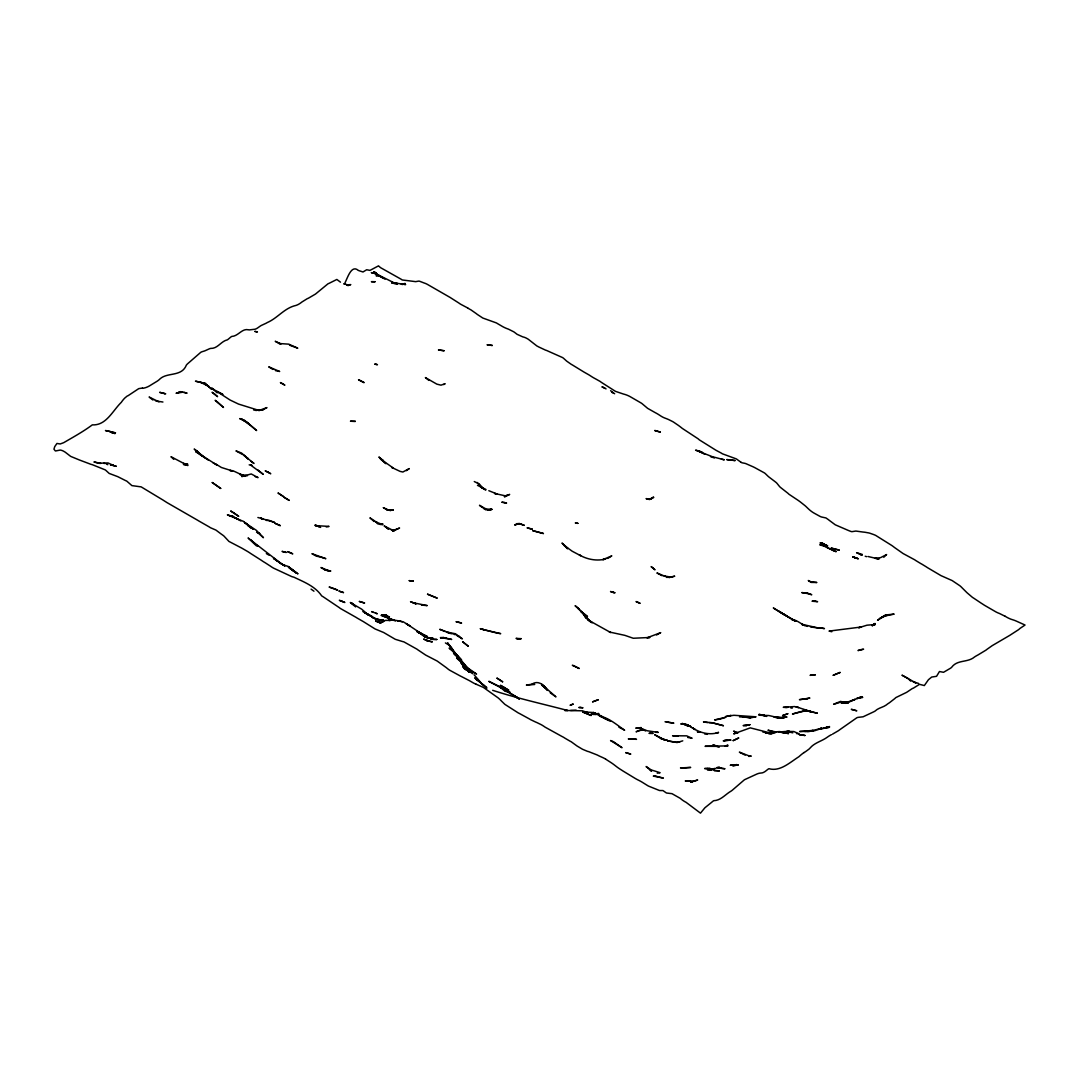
<?xml version="1.0" encoding="UTF-8"?>
<svg xmlns="http://www.w3.org/2000/svg" width="1079" height="1079" viewBox="0 0 1079 1079"><rect width="100%" height="100%" fill="white"/><g stroke="black" fill="none" stroke-linecap="round" stroke-linejoin="round"><path stroke-width="1.5" d="M883.755 557.25L886.614 554.552L880.558 557.654L875.096 558.288L879.034 559.07L868.042 556.508M344.255 284.222C347.195 279.474 350.958 264.085 358.215 270.343M347.977 285.638L349.313 284.559M650.866 499.199L653.483 497.149L650.003 499.037L646.051 498.633L649.679 499.577M726.518 745.98L727.745 745.049L725.223 746.263L727.988 745.886L705.046 746.304L717.886 746.358L712.895 744.807L719.113 747.315M872.115 625.591L874.975 623.473L872.763 625.105M406.419 470.646L409.251 468.596L402.872 472.009L400.134 471.402L391.731 467.45L393.12 467.935L380.347 458.872L385.931 463.687L383.139 460.693M443.698 384.596L445.128 383.679L441.014 385.163L436.833 384.137L425.382 377.569L428.889 380.415M804.111 752.562L804.853 752.09M805.581 751.631L808.94 749.163A13.11 7.566 -60 0 0 810.046 748.071C814.618 742.608 821.753 741.286 827.377 737.146A30.441 17.574 -60 0 1 830.722 735.042L831.45 734.678M607.693 558.436L611.793 555.901L602.851 559.61L605.71 559.016C596.795 561.282 587.219 559.515 579.342 554.93L580.623 555.672L572.18 551.221L563.575 544.962L567.729 548.307L565.018 546.014M872.291 625.658L875.136 623.891L872.345 625.415M656.504 634.978L660.726 632.631L646.955 637.837L649.868 637.473L633.252 638.255L624.862 635.356L609.338 631.997L610.701 632.55L587.974 619.899L592.209 622.772L585.182 617.053L590.645 622.03M264.234 409.049L261.86 410.29L266.958 407.606L259.081 410.465L256.411 410.033L261.442 409.993L259.081 410.465L238.526 404.072L230.083 400.026L211.619 388.035L217.243 392.837M832.529 734.138L838.383 730.726A12.908 7.459 -60 0 0 839.489 729.903L856.874 717.737A13.299 7.688 -60 0 1 857.953 717.387L863.092 716.793L873.842 711.762A26.759 15.457 -60 0 1 874.948 711.169C878.373 707.797 882.703 707.541 886.358 704.938A17.129 9.886 -60 0 1 889.325 702.834L894.815 698.558A9.118 5.274 -60 0 1 895.921 697.547L906.252 692.529A18.856 10.884 -60 0 0 907.372 691.855L912.214 688.604A7.944 4.586 -60 0 1 913.32 688.186L918.485 684.963A3.615 2.091 -60 0 1 919.605 684.356L924.339 685.556L928.439 679.716L931.703 677.046L936.545 676.317L939.458 671.529L943.532 672.298L950.545 668.198A8.389 4.842 -60 0 0 951.651 667.294C957.343 659.417 967.607 662.87 974.512 656.99A26.287 15.173 -60 0 1 975.645 656.261L976.036 656.032A38.412 22.173 -60 0 1 977.898 655.007L985.909 650.165A17.224 9.94 -60 0 0 987.015 649.302L992.262 645.606A23.064 13.312 -60 0 0 993.354 644.972L1009.539 635.491A18.64 10.763 -60 0 0 1010.618 634.803L1018.468 629.731A12.557 7.256 -60 0 0 1019.938 628.45L1025.05 625.038L1016.755 621.302A41.204 23.792 60 0 0 1013.127 619.899L1010.983 619.211A39.1 22.565 60 0 1 1005.169 616.271M504.716 496.906L509.666 494.425L505.309 495.827L494.546 493.454L497.122 494.034L488.827 490.702M651.109 498.646L653.726 497.379M884.065 616.581L887.855 614.747M847.109 702.861L854.919 699.516L845.666 702.712L848.256 703.09L840.487 701.417L833.649 704.236L839.111 702.712M504.325 496.556L506.806 495.45M347.964 285.463L350.783 284.6L348.004 284.991L343.891 283.737M857.225 698.626L862.013 696.656L852.154 700.379L854.757 699.57M383.706 621.288L382.519 621.774L385.311 620.412L390.598 620.344L389.168 620.614M784.527 733.032L789.396 731.198L778.539 732.021L783.57 732.56C777.406 729.525 771.539 734.718 765.591 732.735L771.229 733.787L775.1 732.83M402.319 284.559L405.205 283.48L401.294 284.343M395.561 530.234L392.796 530.652L399.581 528.036L392.621 531.016M244.259 475.785L241.75 476.473L251.245 473.964L258.07 477.606L255.21 476.675M718.493 732.358L715.89 733.302L718.452 732.533C709.442 735.392 699.826 732.924 692.273 727.651L695.105 729.593L686.514 724.36L680.795 723.915L684.949 724.198L682.09 723.456L687.593 725.87M817.167 729.876L821.362 728.352L810.316 731.144L807.591 731.427L813.202 730.402L799.606 731.508L810.113 731.333L804.799 731.468M872.398 625.537L875.271 624.498L866.95 625.2L858.641 627.762L861.393 626.993L829.036 631.094L831.801 631.741M882.811 617.188L880.289 618.065L885.994 614.922L894.14 614.099L885.657 615.866M720.071 719.127L725.708 717.252L714.622 719.936L718.708 719.302M679.905 741.772L675.845 742.231L667.429 740.841L677.072 742.541L682.764 740.841M241.75 476.473L247.469 475.677L239.659 474.315L245.081 476.365L234.049 471.24L229.854 470.484L232.632 470.7M657.246 773.184L660.132 772.712L651.136 769.893L646.105 766.522L651.163 770.878M656.868 731.913L655.533 732.29L658.284 732.385L647.252 730.78L641.519 728.622L645.579 730.969M813.053 731.144L815.764 730.389M326.209 526.957L329.068 526.404L315.176 525.594L319.209 526.579L315.055 524.987L320.625 527.415M724.468 740.531L723.254 740.855L730.996 740.073L724.468 740.531L727.084 740.059M593.315 714.379L598.899 713.556L594.65 713.839L596.174 713.664L593.477 712.545L585.196 712.032L588.055 712.801L582.512 710.818L564.789 710.468L567.648 710.495C542.683 703.886 517.38 698.369 492.685 690.317M184.846 464.698L187.679 464.091L183.443 464.483L187.719 464.982L183.538 463.404L187.813 465.535L170.981 456.7L173.746 459.317M728.204 716.065L733.922 715.283L756.055 716.807L750.755 717.778M379.875 524.354L382.667 523.949L379.875 524.354L382.735 524.65L375.721 521.899L377.097 522.56L369.935 517.853L374.143 521.535M518.662 638.97L516.032 638.377L521.278 638.674L517.394 639.159L520.038 638.781M748.772 756.433L751.227 756.069L748.718 756.15L749.959 756.244L739.371 752.157L745.157 755.098M346.602 285.112L349.367 284.869L348.004 284.991M739.493 716.874L743.633 716.995M487.398 510.313L491.7 509.018L487.519 509.827L490.271 509.747L485.213 508.546L479.481 505.282L481.976 507.265M570.602 710.481L576.146 710.171M845.747 703.306L842.065 702.968M779.618 717.994L786.996 717.009L781.816 717.872L784.527 717.454L774.182 717.198L782.167 717.886L774.452 717.184L779.618 717.994L768.855 715.525L758.955 715.242L764.229 715.202L758.915 714.379L765.631 715.957M709.078 722.674L713.354 722.836L703.481 721.918L707.649 722.606M266.243 520.415L268.981 520.334L274.498 522.371L260.754 518.257L263.478 519.39M422.874 605.076L421.498 605.103L427.217 605.589L413.149 602.756L415.941 603.768L410.506 601.677L415.995 603.835M534.712 684.477L526.39 685.057L533.39 684.032L532.082 684.073C538.394 679.878 544.221 685.192 547.431 690.385M142.468 388.035L138.746 388.629L128.104 395.683A6.137 3.547 -60 0 0 127.025 396.182L124.786 398.057A17.857 10.318 -60 0 0 122.062 401.253A16.711 9.644 -60 0 0 121.347 402.292C112.661 410.654 106.255 425.679 92.322 424.87C83.299 431.6 73.048 437.224 63.607 442.727A10.102 5.827 -60 0 0 62.555 443.105L60.208 443.955L56.944 443.469L54.732 446.625L53.95 449.215L55.42 450.995L59.709 450.159A7.378 4.262 60 0 1 60.788 450.145L62.245 450.577A20.407 11.788 60 0 1 63.337 451.076L64.794 451.912A13.123 7.58 60 0 1 65.873 452.681L70.54 456.282A9.549 5.516 60 0 0 71.632 456.781L79.563 460.045A60.249 34.784 60 0 1 80.655 460.45L91.122 464.388A65.185 37.63 60 0 1 92.201 464.644L105.189 469.864A6.825 3.938 60 0 1 106.281 470.768L109.168 473.425L117.085 476.405A11.626 6.717 60 0 1 118.15 476.851L125.744 480.681A5.867 3.385 60 0 1 126.823 481.167L131.894 485.604L140.176 486.75A5.408 3.129 60 0 1 141.255 486.926L163.266 500.211A54.638 31.547 60 0 0 164.359 500.926L165.802 501.843A65.913 38.048 60 0 1 166.894 502.544L197.551 520.199A36.699 21.189 60 0 1 198.63 520.86L209.447 527.051A13.879 8.012 60 0 0 210.526 527.752L215.935 530.099L220.629 533.619A23.131 13.353 60 0 0 221.721 534.388L223.528 535.697A6.784 3.911 60 0 1 224.607 536.762L228.937 541.415L240.846 547.633A46.802 27.029 60 0 1 241.939 548.213L246.97 551.126A48.137 27.798 60 0 1 250.584 553.433L261.401 560.325A39.276 22.672 60 0 0 265.016 562.645L270.424 566.138A29.834 17.224 60 0 0 273.675 568.201L291.708 576.564A27.015 15.592 60 0 0 293.866 577.171C303.819 581.932 315.081 586.221 321.65 595.824A5.53 3.197 60 0 0 322.742 596.498L339.332 607.652A7.904 4.559 60 0 0 340.424 608.489L356.286 617.485A25.073 14.472 60 0 0 357.378 618.186L362.072 620.884A36.699 21.189 60 0 0 363.137 621.477L375.074 628.949L382.64 632.092A15.322 8.848 60 0 1 383.706 632.537L395.251 639.281L402.831 641.627A11.626 6.717 60 0 1 403.91 641.884L416.912 649.14A35.742 20.636 60 0 1 417.991 649.936L425.571 655.007A35.944 20.757 60 0 0 426.65 655.587L437.103 661.009A13.609 7.863 60 0 1 438.168 661.764L446.436 667.739A24.642 14.229 60 0 0 449.012 669.762A19.611 11.329 60 0 0 449.754 670.248L460.571 676.142A32.289 18.64 60 0 1 461.65 676.654L468.852 680.363A43.066 24.871 60 0 1 469.931 680.943L472.103 682.211A39.829 22.996 60 0 0 476.082 684.234M688.173 781.021L685.259 780.953L692.651 781.466L697.668 780.036L690.654 782.208L692.651 781.466L688.173 781.021L690.169 781.223M110.53 465.116L113.362 465.359L108.008 462.945L99.551 463.188L100.86 463.404L93.954 461.947L99.443 463.444M790.907 708.04L792.296 708.094M666.363 577.359L671.961 577.252L664.057 575.97L665.325 576.429L656.909 572.949L662.155 575.741M770.878 730.969L773.603 732.209L767.992 730.186L776.678 732.142M678.098 736.067L672.568 735.77L686.676 735.851L692.098 738.265L687.714 737.443M787.157 707.581L783.273 707.298L794.63 706.57L798.487 707.568L795.897 706.705M764.229 715.202L761.518 714.999L766.724 716.429M182.823 392.203L176.079 393.255L181.474 391.731L178.777 392.311L180.112 391.637L187.072 393.161L184.158 392.311M796.531 733.599L799.134 733.814L793.834 731.535L786.685 731.4L792.782 732.843M771.229 733.787L768.491 733.545L773.71 732.466L770.986 733.154L750.296 727.866L733.693 733.841L737.712 732.722L733.612 731.13L737.604 733.221M327.962 570.697L330.794 571.007L325.076 569.914L320.962 567.527L329.419 570.993L326.519 570.4M103.678 463.323L104.946 463.457M803.545 709.618L810.14 711.385L797.165 707.123M402.885 284.182L405.637 284.532L392.109 282.617L397.598 283.602L394.968 283.251L376.328 273.958L380.078 276.426M157.601 401.24L162.929 402.022M810.41 626.926L819.001 628.126L801.832 624.269L804.61 625.55M704.654 733.936L707.419 734.34M859.464 553.999L862.121 555.294L856.605 552.704L862.323 554.431M373.968 273.108L371.297 272.663L376.598 273.729L373.968 273.108L382.532 277.775M811.003 582.404L816.857 582.498L810.073 581.621L811.125 581.986L808.279 580.502L809.574 581.5M394.145 530.45L391.353 529.991L394.078 530.908L384.124 525.918L388.278 528.939M249.182 464.847L251.933 465.305L250.611 465.089L263.249 474.355L257.733 469.837M393.848 620.047L389.006 619.238L393.848 620.047L382.411 615.88L389.6 618.361L383.881 615.462L381.035 615.394L389.425 616.797L381.723 614.733L386.579 615.205L384.367 614.922L387.213 615.839L382.438 615.273L385.284 615.543L383.881 615.462L390.989 619.333M665.042 721.757L667.861 722.229M399.567 621.045L391.852 619.71L395.494 620.951M254.752 331.428L257.436 331.968L255.345 331.415M449.484 633.252L452.344 633.845M684.949 724.198L682.211 723.645L687.809 725.816M253.632 409.939L256.438 410.519M765.591 732.735L768.315 733.315L762.705 731.899M200.6 382.317L195.461 381.184L205.995 383.638L200.6 382.317L208.908 386.457L203.257 382.964M402.427 621.787L397.571 620.668L403.303 621.855L410.074 626.036M231.216 470.592L221.411 467.477L215.76 464.037M229.382 515.6L233.698 516.666L227.386 514.885L243.557 521.413L250.004 527.011L247.617 525.433M721.433 459.128L724.306 459.829L712.423 456.714L695.591 450.159L699.529 451.13L702.389 452.506L698.329 450.847L704.789 454.299M793.402 620.088L794.845 620.614L792.04 619.589C798.028 620.034 801.805 625.28 807.551 626.4M392.109 282.617L394.739 283.305L391.974 282.455M257.894 517.502L262.062 518.608L260.754 518.257M391.839 282.725L397.139 284.303M289.536 345.199L297.764 348.166L288.767 344.161L278.962 343.5L281.053 343.945L275.239 341.288L278.895 343.351M865.196 556.251L866.626 556.656M453.895 634.317L455.338 634.722M155.349 400.687L157.858 401.428M918.593 683.425L913.171 681.82L915.896 682.913L901.977 675.171L907.79 678.313L910.824 681.2M852.693 556.845L858.142 558.76L852.693 556.845L857.063 558.329L854.19 557.357M474.288 481.544L479.602 484.228M373.509 272.056L376.328 272.96L373.927 271.76M793.159 620.142L796.019 621.248L786.267 615.772L793.159 620.142L791.73 619.333M391.583 282.617L394.24 283.507M710.521 456.619L714.406 457.955M256.559 532.257L259.729 533.363L257.8 532.662L263.451 537.72L256.357 530.342L244.42 522.425L252.864 528.885M604.766 718.574L610.485 721.338M373.091 612.184L371.621 611.618L377.299 613.762L375.897 613.223M106.376 464.118L107.806 464.671M833.352 550.56L836.212 551.679L826.932 547.458L833.352 550.56L832.637 550.128M474.854 678.138L477.687 679.352L475.057 677.774M476.082 684.207L483.298 687.35L498.08 697.843A21.351 12.328 60 0 1 499.186 698.801A25.95 14.985 60 0 1 501.384 700.972L504.891 704.371L518.311 712.949A38.534 22.254 60 0 1 519.377 713.462L529.479 718.978A53.748 31.035 60 0 1 530.558 719.626L535.616 722.053A29.74 17.17 60 0 1 536.695 722.485L541.011 724.575A33.584 19.395 60 0 1 544.989 727.084L561.943 736.458A19.395 11.195 60 0 1 564.83 738.117L570.225 741.273A13.204 7.62 60 0 1 571.304 741.826L576.024 745.265A24.628 14.229 60 0 0 577.103 746.034L581.419 748.61A35.89 20.717 60 0 1 582.512 749.258L587.556 751.375A43.646 25.195 60 0 1 588.635 751.618L597.28 755.003A58.104 33.543 60 0 0 599.843 756.285L602.015 757.256A39.289 22.686 60 0 1 605.589 759.063M418.692 632.712L427.284 636.516L418.22 631.741L422.482 634.465M275.374 370.583L279.663 371.473L268.725 366.82L272.866 369.423M446.733 632.213L448.055 632.78M604.806 388.049L601.947 386.821L606.047 388.885M158.991 401.86L149.118 397.018L152.962 400.053M358.592 270.559L363.003 271.975L366.671 269.75L370.003 270.384L378.513 265.852A15.996 9.239 60 0 0 380.712 267.754L401.213 279.272A7.566 4.37 60 0 0 402.292 279.974L415.685 281.646L418.544 281.133A5.449 3.143 60 0 1 419.637 281.268L424.317 283.062A20.919 12.071 60 0 1 427.945 284.694L450.307 297.561A19.692 11.37 60 0 0 451.386 298.263L458.966 303.091A16.644 9.603 60 0 0 461.475 304.669L467.625 307.933M801.737 624.377L803.167 625.051M456.714 635.369L462.338 638.862L455.432 633.764L448.324 632.361L449.579 632.955L439.733 629.313L445.29 631.566M232.241 516.301L240.819 520.941M602.069 717.279L599.344 715.957C609.122 717.886 616.662 724.845 624.647 730.2L618.914 727.206M783.165 614.126L773.319 607.963L787.549 616.46L781.965 613.196L784.676 615.043M477.484 485.348L485.955 489.475M266.351 553.594L269.224 555.28M541.725 685.313L544.504 686.73L541.793 684.625L546.001 688.753L541.955 684.329M289.159 568.093L292.045 569.86M385.014 279.178L376.328 273.958M212.887 462.635L217.122 465.17L195.69 451.588L208.611 460.301M362.827 611.523L372.255 616.662L364.527 612.616L368.398 614.976L361.708 609.19L350.324 602.5L355.625 606.884M236.571 518.352L235.101 517.569L237.987 519.174M741.111 462.365L736.404 458.939L722.35 453.787A22.241 12.84 60 0 0 721.258 453.072L716.942 450.779A41.488 23.954 60 0 1 715.849 450.186L699.273 439.827A27.015 15.592 60 0 0 698.18 438.843L682.306 428.417A68.881 39.775 60 0 0 678.327 425.355L673.647 422.172A28.472 16.441 60 0 0 672.554 421.525L668.94 419.731A47.22 27.272 60 0 0 666.795 418.8L664.624 417.978A27.11 15.645 60 0 1 661.009 416.13L658.851 414.727A44.994 25.977 60 0 0 655.236 412.65L647.656 408.361L641.884 403.506A13.622 7.863 60 0 0 640.805 402.818L629.988 396.559A37.104 21.418 60 0 0 623.514 394.064L615.556 391.38A40.152 23.185 60 0 0 614.477 390.719L601.124 382.195A15.146 8.74 60 0 0 600.032 381.373L595.352 378.756A47.125 27.204 60 0 1 591.751 376.679L589.579 375.276A43.322 25.006 60 0 0 588.487 374.615L584.885 372.579A55.852 32.249 60 0 1 583.092 371.513L572.261 364.877A20.811 12.017 60 0 1 571.169 364.27L566.853 361.249A17.385 10.035 60 0 1 565.774 360.305L563.589 358.322A8.592 4.963 60 0 0 562.496 357.54L546.635 350.486A14.229 8.214 60 0 0 545.556 350.149L538.704 346.939A23.954 13.838 60 0 0 536.897 345.981L528.953 339.777A12.206 7.04 60 0 0 527.874 338.995L526.08 338.01A24.574 14.189 60 0 0 525.001 337.538L524.286 337.282A16.374 9.455 60 0 0 522.843 336.904L517.043 334.288A55.622 32.114 60 0 0 513.82 331.846L508.411 329.135A44.779 25.856 60 0 1 502.612 326.586L497.581 323.646A22.457 12.961 60 0 1 496.488 322.958L482.799 318.035A54.152 31.264 60 0 0 481.706 317.32L477.363 314.461A18.1 10.453 60 0 1 476.284 313.611L470.876 309.835A39.154 22.605 60 0 1 467.625 307.947M611.847 392.284L613.277 393.093M772.159 731.549L773.495 732.304M786.011 615.596L779.119 611.388L784.595 614.895M381.75 459.641L383.126 460.423L378.918 457.01L383.058 461.124M323.66 569.092L325.076 569.914M421.552 634.182L416.764 631.39L418.665 632.645M485.671 490.149L480.371 486.602L484.35 489.259M445.411 642.936L449.741 645.512L459.694 659.148L455.432 653.415L461.623 660.092L453.989 652.08L447.556 642.841L452.587 649.518L451.13 647.602M377.016 523.315L378.446 524.165M483.217 508.263L485.968 509.935M1005.169 616.311L999.437 613.465A32.909 18.99 60 0 1 995.823 611.847L985.356 605.791A40.22 23.212 60 0 1 984.277 605.144L982.47 603.97A52.52 30.32 60 0 0 981.377 603.282L973.46 597.995A13.919 8.039 60 0 1 972.368 597.294L968.052 593.625A45.831 26.462 60 0 0 966.959 592.681L961.942 587.677A14.513 8.376 60 0 0 959.784 585.695L952.191 580.596L942.102 576.119A24.008 13.865 60 0 1 940.996 575.633L927.293 567.541A31.911 18.424 60 0 0 926.214 566.812L921.844 564.142A26.894 15.524 60 0 0 920.765 563.575L915.72 560.5A19.867 11.478 60 0 0 914.641 559.772L903.096 553.54L894.424 547.444A46.559 26.881 60 0 0 891.928 545.569L875.676 535.4A60.073 34.676 60 0 0 873.504 534.496L869.917 533.242A31.116 17.965 60 0 0 868.838 532.945L865.21 532.298A52.709 30.428 60 0 0 863.038 532.055L855.836 531.057L852.235 531.623A7.135 4.114 60 0 1 851.169 531.542L849.362 530.868A39.856 23.01 60 0 0 848.256 530.409L835.281 524.812L829.454 520.483A32.586 18.815 60 0 1 828.389 519.646L825.948 517.947L821.551 517.003A13.906 8.025 60 0 1 819.743 516.234L814.712 513.469A25.518 14.728 60 0 1 808.225 508.681L806.053 506.59A24.561 14.175 60 0 0 804.961 505.619L800.281 501.91A65.118 37.59 60 0 0 796.302 499.132L789.086 494.33A10.669 6.15 60 0 1 787.994 493.319L780.4 487.357A7.661 4.424 60 0 1 779.321 486.251L777.204 483.608A7.958 4.599 60 0 0 776.138 482.502L774.317 481.072A49.513 28.58 60 0 1 773.198 480.236L768.922 476.999A13.029 7.526 60 0 1 767.87 476.082L765.645 473.924A12.759 7.364 60 0 0 764.539 472.98L754.814 467.652A54.22 31.304 60 0 0 753.007 466.762L745.791 463.606A13.42 7.742 60 0 0 744.712 463.309L742.204 462.824A8.915 5.152 60 0 1 741.111 462.365M242.546 454.475L235.977 450.887L241.561 453.072L245.85 456.7M784.838 614.882L788.978 617.444M605.589 759.103L610.687 762.381A50.821 29.335 60 0 1 614.234 764.876L616.433 766.576A51.05 29.47 60 0 0 620.061 769.125L621.828 770.244A57.457 33.166 60 0 1 622.893 770.945L634.479 777.986A56.068 32.37 60 0 0 637.379 779.631L639.51 780.71A51.819 29.915 60 0 1 643.124 782.801L647.805 785.714A21.432 12.382 60 0 0 648.897 786.254L659.35 790.462A8.767 5.058 60 0 0 660.429 790.543L662.965 790.57L665.487 792.337A6.339 3.669 60 0 0 666.579 793.025L671.974 793.672L680.242 798.339A26.017 15.012 60 0 0 686.069 802.317L700.487 813.148L704.897 807.78L711.803 802.196A8.996 5.193 -60 0 1 713.745 800.699C720.947 800.443 725.277 794.387 731.09 791.096A11.478 6.622 -60 0 0 732.884 789.707L744.443 779.753L756.514 774.209A20.555 11.869 -60 0 1 758.443 773.481L758.82 773.373A16.023 9.252 -60 0 1 759.926 773.157L762.044 772.901A9.792 5.651 -60 0 0 763.177 772.551L763.568 772.375A11.68 6.744 -60 0 0 765.847 770.945L767.884 769.327A7.486 4.329 -60 0 1 768.976 768.707C780.13 771.836 789.801 762.489 798.946 756.676A38.965 22.497 -60 0 1 804.111 752.481M472.642 673.714L462.662 666.485L465.346 669.587M280.661 563.386L276.507 560.514M550.236 692.826L555.941 696.872L543.384 685.853L547.525 690.371M313.949 591.198L311.076 589.134M421.093 633.562L423.953 635.437L406.163 623.527L409.818 625.995M420.5 633.4L417.627 631.498L425.355 637.028L429.685 638.323L425.355 637.028L423.359 635.936L428.215 637.891L425.355 637.028L420.5 633.4L422.496 634.884M205.212 457.86L199.817 454.165L202.677 456.174M273.513 558.45L274.943 559.421M243.503 455.136L248.278 458.885L244.42 455.419M251.205 527.712L253.106 529.061M293.501 571.101L292.207 570.063L296.361 573.07L288.093 566.488L297.791 573.758L288.093 566.488L282.32 564.384L284.964 566.003L279.367 562.577L282.105 564.277L248.089 537.976L256.343 545.785M275.995 560.082L277.802 561.404M251.137 461.38L253.997 463.484L247.293 458.036L248.278 458.885M610.606 390.706L614.639 393.754M458.17 635.652L459.479 636.65M385.567 526.822L388.683 529.263M486.656 687.296L475.583 678.88L481.14 682.926L474.072 674.766M484.12 685.678L481.261 683.304L486.858 688.213M352.927 604.2L351.579 602.972L353.319 604.604M649.909 769.637L651.568 771.283M249.276 526.404L246.417 523.436L250.733 528.036M566.3 546.972L562.011 543.061L567.541 548.847M480.061 485.105L482.947 488.126M250.948 539.918L253.632 542.724M477.147 482.448L482.515 488.194M590.631 621.585L583.55 614.679L586.666 618.321M580.731 611.388L584.858 615.907M340.478 282.158L336.85 279.461L329.108 283.318A71.996 41.568 -60 0 1 327.976 283.804L315.459 294.081L308.446 298.182A14.148 8.16 -60 0 1 307.34 298.627L301.823 302.066A19.462 11.235 -60 0 1 295.902 305.451C284.343 308.001 277.708 318.116 267.147 322.621A13.622 7.863 -60 0 1 266.041 323.268L261.199 325.507A15.659 9.037 -60 0 0 260.093 326.209L257.503 328.029A12.516 7.229 -60 0 1 254.995 329.23L249.384 329.891A15.929 9.198 -60 0 1 248.278 329.756C241.912 328.286 238.176 336.27 231.756 336.432A8.012 4.626 -60 0 0 230.663 337.174L228.411 339.076A9.171 5.301 -60 0 1 227.305 339.858C220.912 341.301 217.688 348.733 210.702 348.409A14.229 8.214 -60 0 0 209.609 348.706L205.239 350.675A15.726 9.077 -60 0 1 204.147 351.08L201.881 351.781A9.468 5.476 -60 0 0 200.748 352.334L187.436 363.92A8.619 4.977 -60 0 0 186.343 365.147C181.636 376.962 167.65 372.093 160.164 378.742A14.405 8.322 -60 0 1 157.21 381.17L151.303 384.771A26.22 15.133 -60 0 1 142.388 388.319M468.326 671.273L461.057 663.045L464.941 667.807L469.028 670.774L466.425 668.656L468.893 672.177M880.424 618.092L877.564 620.277L885.994 614.922L880.424 618.092M738.602 738.009L733.194 740.612L738.602 738.009M573.07 704.115L570.305 705.167L573.07 704.115M840.055 672.46L833.258 675.252L840.055 672.46M638.957 730.604L636.097 731.805L641.668 729.566L644.379 729.849L638.957 730.604M800.672 711.654L792.458 714.001L806.134 710.616L817.275 713.165L806.134 710.616L803.41 710.4L811.705 711.735L806.134 710.616L800.672 711.654M517.529 523.935L514.656 525.041L519.228 523.558L524.286 525.352L519.228 523.558L516.369 523.733L521.535 524.3L517.529 523.935M598.305 699.718L592.654 701.822L598.305 699.718M787.751 713.759L782.626 715.552L787.751 713.759M821.362 728.352L818.489 729.377L829.535 727.233L818.651 729.04L821.335 728.338M382.505 622.192L379.795 622.664L375.694 621.072L379.795 622.664L382.505 622.192M860.88 649.652L857.98 650.556L863.605 649.207L860.88 649.652M736.957 764.647L730.429 765.254L736.957 764.647M674.564 576.226L669.088 577.467L674.564 576.226M826.824 727.313L824.086 728.082L829.522 726.572L826.824 727.313M786.888 707.069L785.674 707.406L788.209 706.745L786.888 707.069M717.4 767.493L716.281 767.803L719.855 767.628L717.4 767.493M806.984 698.76L799.431 699.664L809.87 698.073L804.273 699.205L806.984 698.76M728.419 715.957L725.56 716.631L731.063 715.458L728.419 715.957M749.905 724.683L745.778 725.506L749.905 724.683M393.296 509.935L390.423 510.461L386.269 509.355L390.423 510.461L389.128 510.192L393.296 509.935M491.808 509.45L488.086 510.219L491.808 509.45M714.918 768.572L710.022 769.152L714.918 768.572M847.42 701.943L841.188 702.793L847.42 701.943M738.13 764.971L732.897 765.712L738.13 764.971M377.313 275.563L376.058 275.738L378.648 275.388L377.313 275.563M685.529 767.83L680.498 767.897L690.681 767.439L685.529 767.83M812.919 674.982L810.059 675.319L815.373 674.888L812.919 674.982M744.335 725.466L743.134 725.601L747.005 725.358L744.335 725.466M638.647 727.853L635.787 728.136L641.277 727.624L638.647 727.853M860.152 697.6L857.212 697.884L862.755 697.371L860.152 697.6M814.888 600.99L812.042 601.219L817.612 601.704L814.888 600.99M580.246 707.419L578.83 707.514L583.011 707.797L580.246 707.419M709.496 769.597L707.325 769.718L712.18 769.907L709.496 769.597M413.338 581.122L409.251 580.65L413.338 581.122M673.633 723.105L666.471 721.999L673.633 723.105M443.294 637.487L440.434 637.608L451.683 639.442L443.294 637.487M443.82 637.986L440.96 638.094L446.166 637.945L443.82 637.986M436.82 639.483L431.087 639.267L436.82 639.483M707.541 768.477L704.627 768.545L710.265 768.477L707.541 768.477M374.966 281.74L371.527 281.686L374.966 281.74M650.408 733.315L648.978 733.329L653.119 733.396L650.408 733.315M593.787 714.285L590.928 714.258L596.485 714.419L593.787 714.285M631.148 738.953L628.302 738.899L636.529 739.317L631.148 738.953M355.342 421.376L350.554 421.242L355.342 421.376M745.265 716.942L742.514 716.847L750.525 717.872L745.265 716.942M806.026 593.018L801.805 592.614L807.537 593.099L811.759 594.731L804.678 592.857L807.456 593.221L806.094 592.924M383.45 620.101L377.987 619.751L372.498 617.471L377.987 619.751L383.45 620.101M719.329 770.851L714.163 770.5L719.329 770.851M655.857 776.219L653.321 776.111L663.356 778.094L655.857 776.219M164.521 393.579L159.638 392.338L165.707 393.808L164.521 393.579M723.362 725.681L713.516 723.092L723.362 725.681M667.281 740.288L661.724 738.926L660.442 738.171L664.57 739.857L654.697 734.732L661.724 738.926L667.281 740.288M729.62 459.802L726.76 459.6L735.163 460.585L729.62 459.802M457.429 621.828L455.999 621.706L461.583 623.096L457.429 621.828M496.893 633.022L483.055 629.529L500.696 633.656L496.893 633.022M492.28 345.455L487.29 344.848L492.28 345.455M822.63 545.057L819.784 544.76L827.633 547.431L822.63 545.057M430.143 637.837L428.215 637.622L433.016 638.161L430.143 637.837M804.947 735.473L799.35 734.651L804.947 735.473M381.089 622.637L378.351 622.165L381.089 622.637M443.995 350.742L438.546 349.947L443.995 350.742M724.751 768.747L720.961 768.261L724.751 768.747M788.466 733.558L780.791 732.142L788.466 733.558M700.136 732.128L697.439 731.764L700.136 732.128M821.726 628.072L818.867 627.708L824.45 628.598L821.726 628.072M504.635 502.571L501.789 502.194L506.59 503.043L504.635 502.571M839.138 550.088L831.302 548.119L839.138 550.088M112.594 432.679L111.38 432.49L115.129 433.556L112.594 432.679M822.724 543.357L820.013 542.926L827.714 545.893L821.092 543.007L826.676 545.623L822.724 543.357M577.872 523.355L575.458 522.937L577.872 523.355M543.398 533.512L532.783 530.666L543.398 533.512M376.099 364.351L374.669 364.109L377.461 364.702L376.099 364.351M107.833 430.966L105.472 430.548L110.557 431.654L107.833 430.966M509.814 692.138L505.026 691.261L499.294 686.392L488.787 681.321L502.167 688.456L499.294 686.392L518.352 698.14L505.012 690.385L509.814 692.138M481.625 628.949L480.209 628.679L484.309 629.88L481.625 628.949M532.244 529.155L527.294 527.901L532.244 529.155M115.453 432.854L110.206 431.708L115.453 432.854M116.276 466.33L110.827 464.793L116.276 466.33M719.747 767.641L718.533 767.385L721.069 767.978L719.747 767.641M614.814 592.749L612.022 592.088L614.814 592.749M323.12 557.722L316.107 556.049L311.952 553.675L325.845 558.693L323.12 557.722M432.139 641.83L426.664 640.602L432.139 641.83M688.011 725.25L686.568 724.94L690.803 726.531L688.011 725.25M380.59 619.993L375.128 618.618L367.022 613.87L375.128 618.618L380.59 619.993M284.896 552.097L282.037 551.396L286.286 552.461L284.896 552.097M854.055 710.036L851.304 709.321L856.807 710.805L854.055 710.036M630.608 754.059L625.753 752.629L630.608 754.059M331.981 587.839L329.122 587.07L337.714 590.146L331.981 587.839M437.022 598.049L427.567 594.205L437.022 598.049M660.308 432.086L654.845 430.521L660.308 432.086M591.103 715.471L582.727 711.992L591.103 715.471M364.513 602.999L359.415 601.475L364.513 602.999M573.758 665.703L572.329 665.284L579.234 668.494L573.758 665.703M343.446 592.56L339.184 591.184L343.446 592.56M429.28 641.209L423.804 639.2L429.28 641.209M613.398 592.452L610.579 591.548L613.398 592.452M458.076 658.568L456.633 658.109L470.97 671.003L476.567 674.051L467.544 667.807L454.839 652.916L449.134 648.128L453.962 651.568L456.835 655.533L451.98 650.124L463.957 664.597L458.076 658.568M242.047 419.367L239.713 418.585L244.758 421.012L242.047 419.367L244.501 420.257L256.627 430.548L246.902 422.213L249.627 424.735L242.047 419.367M280.216 525.608L274.646 523.126L280.216 525.608M601.907 716.416L593.477 712.545L601.907 716.416M342.205 601.408L339.319 600.302L344.862 602.487L342.205 601.408M290.426 552.745L287.567 551.639L292.773 553.864L290.426 552.745M637.433 602.109L636.03 601.556L640.144 603.377L637.433 602.109M613.438 741.705L610.566 740.531L622.017 747.707L613.438 741.705M605.225 718.479L602.365 717.252L607.922 719.774L605.225 718.479M222.692 394.348L217.068 391.461L222.692 394.348M268.064 472.143L265.205 470.876L270.762 473.748L268.064 472.143M361.398 381.211L358.538 379.741L364.122 382.64L361.398 381.211M387.577 509.908L383.409 507.669L387.577 509.908M508.641 690.088L503.448 687.269L508.641 690.088M283.157 384.111L280.392 382.573L284.869 385.149L283.157 384.111M289.212 500.386L283.71 497.055L289.212 500.386M465.588 669.223L464.118 668.387L469.81 672.109L465.588 669.223M220.682 488.423L212.28 482.556L220.682 488.423M519.296 698.976L515.02 696.481L519.296 698.976M233.509 512.673L230.65 510.974L238.729 516.342L233.509 512.673M505.781 688.537L500.629 685.394L505.781 688.537M258.11 546.176L256.681 545.313L258.07 546.23M280.864 494.802L277.991 492.982L283.494 496.596L280.864 494.802M502.625 681.793L497.068 678.178L502.625 681.793M468.421 671.003L467.045 670.113L468.434 671.084M196.998 450.995L194.193 449.066L202.501 456.012L196.998 450.995M576.483 606.735L575.107 605.71L579.261 609.5L576.483 606.735M214.856 394.374L212.104 392.27L217.58 396.654L214.856 394.374M276.372 560.406L273.648 558.234L276.372 560.406M587.435 616.527L581.972 612.117L587.435 616.527M217.998 402.521L215.18 400.309L223.501 407.471L217.998 402.521M468.205 646.173L462.648 641.762L468.205 646.173M652.579 567.756L651.136 566.596L654.993 569.806L652.579 567.756M209.07 386.943L206.183 384.542L211.808 389.33L209.07 386.943M465.359 665.433L461.138 661.346L465.359 665.433M454.987 654.575L453.585 653.281L457.671 657.219L454.987 654.575M580.65 610.903L577.912 608.151L581.999 612.427L580.65 610.903M464.941 667.807L462.244 664.259L464.941 667.807"/></g></svg>
